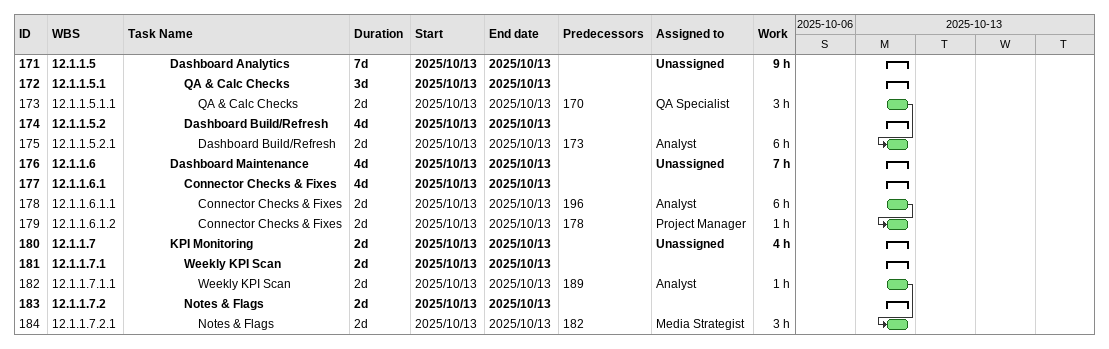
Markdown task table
| ID | WBS | Task | Duration | Start | Finish | Predecessors | Resources | Work (h) |
|---|---|---|---|---|---|---|---|---|
| 171 | 12.1.1.5 | **Dashboard Analytics** | 7d | 2025-10-13 | 2025-10-13 |  | Unassigned | 9 |
| 172 | 12.1.1.5.1 | **QA & Calc Checks** | 3d | 2025-10-13 | 2025-10-13 |  |  |  |
| 173 | 12.1.1.5.1.1 | QA & Calc Checks | 2d | 2025-10-13 | 2025-10-13 | 170 | QA Specialist | 3 |
| 174 | 12.1.1.5.2 | **Dashboard Build/Refresh** | 4d | 2025-10-13 | 2025-10-13 |  |  |  |
| 175 | 12.1.1.5.2.1 | Dashboard Build/Refresh | 2d | 2025-10-13 | 2025-10-13 | 173 | Analyst | 6 |
| 176 | 12.1.1.6 | **Dashboard Maintenance** | 4d | 2025-10-13 | 2025-10-13 |  | Unassigned | 7 |
| 177 | 12.1.1.6.1 | **Connector Checks & Fixes** | 4d | 2025-10-13 | 2025-10-13 |  |  |  |
| 178 | 12.1.1.6.1.1 | Connector Checks & Fixes | 2d | 2025-10-13 | 2025-10-13 | 196 | Analyst | 6 |
| 179 | 12.1.1.6.1.2 | Connector Checks & Fixes | 2d | 2025-10-13 | 2025-10-13 | 178 | Project Manager | 1 |
| 180 | 12.1.1.7 | **KPI Monitoring** | 2d | 2025-10-13 | 2025-10-13 |  | Unassigned | 4 |
| 181 | 12.1.1.7.1 | **Weekly KPI Scan** | 2d | 2025-10-13 | 2025-10-13 |  |  |  |
| 182 | 12.1.1.7.1.1 | Weekly KPI Scan | 2d | 2025-10-13 | 2025-10-13 | 189 | Analyst | 1 |
| 183 | 12.1.1.7.2 | **Notes & Flags** | 2d | 2025-10-13 | 2025-10-13 |  |  |  |
| 184 | 12.1.1.7.2.1 | Notes & Flags | 2d | 2025-10-13 | 2025-10-13 | 182 | Media Strategist | 3 |
